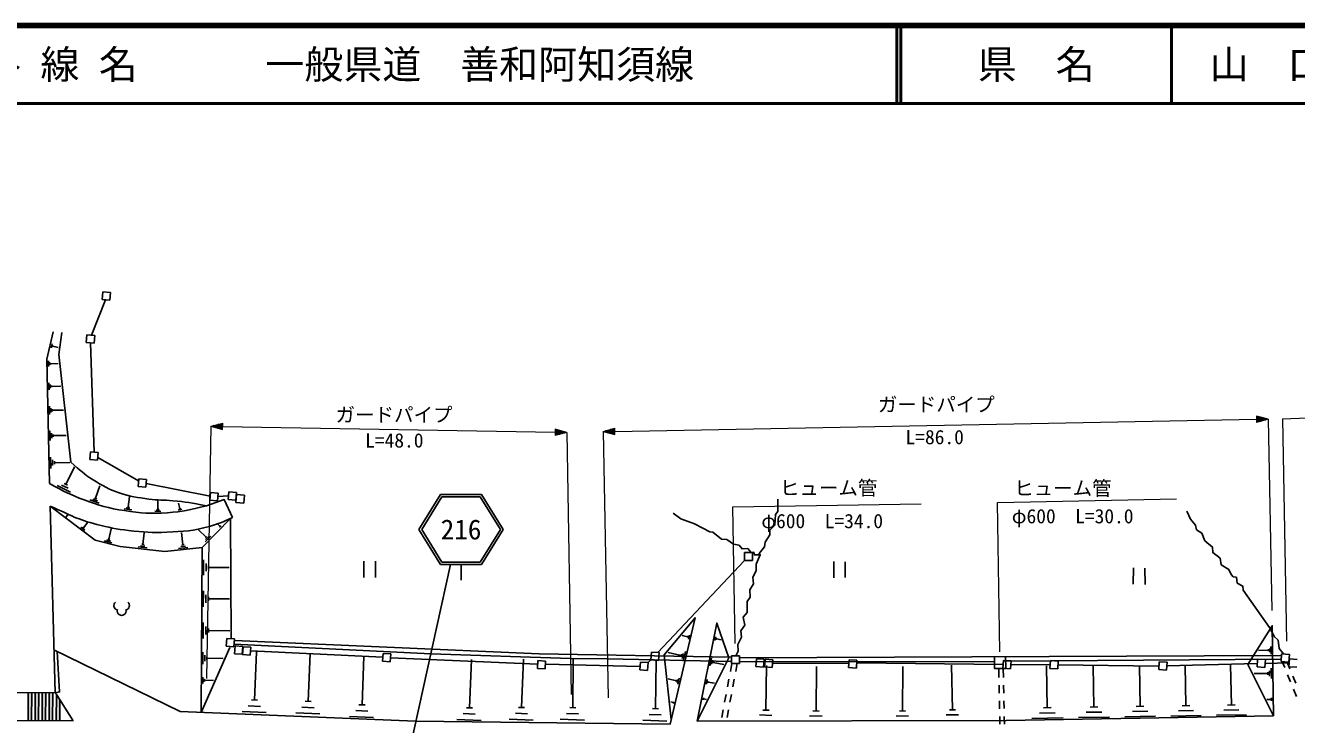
# Model space of a CAD drawing. Units: millimetres, scale not verified. Extents: x 40000 to 680000, y 20000 to 380000.
# Drawn here: x 185950 to 349038, y 290354 to 380000 of the extents above; entities that cross this region are included whole.
import ezdxf
from ezdxf.enums import TextEntityAlignment as Align

# ---------------------------------------------------------------- set-up
doc = ezdxf.new("R2010")
doc.units = ezdxf.units.MM
doc.header["$LTSCALE"] = 1000
for name, color, linetype, lineweight in [('M-BGD', 7, 'Continuous', 25), ('M-BMK-ROW', 30, 'Continuous', 25), ('M-STR-HTXT', 7, 'Continuous', 13), ('M-STR-STRC', 7, 'Continuous', 25), ('M-TTL', 2, 'Continuous', 140), ('M-TTL-LINE', 7, 'Continuous', 50)]:
    doc.layers.add(name, color=color, linetype=linetype, lineweight=lineweight)
doc.layers.add('M-TTL-TXT', color=7, linetype='Continuous')
doc.styles.add('ＭＳ ゴシック', font='')
doc.styles.get('ＭＳ ゴシック').set_extended_font_data('MS Gothic')

msp = doc.modelspace()

# ---------------------------------------------------------------- hatches: boundary and pattern name
at = {"layer": 'M-BGD'}
for points in [[(186744, 290859), (186768, 294440), (186318, 294443), (186294, 290862)], [(187644, 290852), (187668, 294434), (187218, 294437), (187194, 290855)], [(188544, 290846), (188568, 294427), (188118, 294430), (188094, 290849)], [(189444, 290840), (189468, 294421), (189018, 294424), (188994, 290843)], [(190344, 290834), (190362, 293557), (189917, 294276), (189894, 290837)]]:
    msp.add_hatch(color=256, dxfattribs=at).paths.add_polyline_path(points)

# ---------------------------------------------------------------- linework, layer by layer
for p, q in [((189253, 338656), (189370, 339165)), ((189367, 338764), (189425, 339018)), ((189466, 338808), (189495, 338935)), ((189481, 338871), (190159, 338715)), ((188930, 336246), (188915, 336988)), ((189050, 336434), (189042, 336805)), ((189171, 336529), (189168, 336715)), ((189169, 336622), (190158, 336642)), ((188989, 333264), (188971, 334166)), ((189135, 333493), (189126, 333944)), ((189283, 333608), (189279, 333834)), ((189281, 333721), (190484, 333745)), ((189053, 330107), (189031, 331179)), ((189226, 330379), (189215, 330915)), ((189402, 330516), (189397, 330784)), ((189399, 330650), (190829, 330679)), ((189120, 326765), (189095, 328017)), ((189322, 327082), (189310, 327708)), ((189528, 327243), (189522, 327556)), ((189525, 327399), (191195, 327433)), ((189191, 323183), (189162, 324655)), ((189429, 323556), (189415, 324292)), ((189671, 323745), (189664, 324113)), ((189667, 323929), (191630, 323969)), ((191144, 321143), (192240, 323402)), ((191717, 320166), (190022, 320989)), ((191430, 320655), (190583, 321066)), ((191355, 321040), (190932, 321245)), ((194951, 319366), (195509, 320966)), ((195411, 318756), (194211, 319175)), ((195181, 319061), (194581, 319270)), ((195101, 319313), (194801, 319418)), ((199364, 318092), (198891, 318146)), ((199264, 318264), (199027, 318291)), ((199146, 318277), (199290, 319541)), ((202947, 317965), (202959, 319028)), ((205743, 318075), (205609, 318722)), ((205804, 318087), (205682, 318062)), ((191292, 316989), (191151, 317096)), ((191222, 317042), (191400, 317277)), ((199583, 317907), (198635, 318015)), ((203342, 317694), (202545, 317703)), ((203144, 317829), (202746, 317834)), ((203046, 317963), (202847, 317966)), ((206019, 317963), (205534, 317863)), ((205881, 318019), (205638, 317969)), ((208610, 313073), (212244, 316763)), ((212326, 301368), (212244, 316763)), ((193556, 315269), (193061, 315644)), ((193495, 315445), (193248, 315633)), ((193496, 315574), (193372, 315668)), ((193434, 315621), (193935, 316281)), ((196635, 314124), (196965, 315466)), ((201028, 313448), (201201, 314952)), ((206153, 313404), (205977, 314995)), ((209130, 314375), (208154, 315336)), ((210957, 315741), (210654, 316040)), ((211047, 315833), (210867, 315650)), ((197055, 313665), (196049, 313913)), ((196845, 313895), (196342, 314018)), ((196760, 314093), (196509, 314155)), ((201549, 313007), (200421, 313137)), ((201289, 313227), (200724, 313292)), ((201169, 313432), (200887, 313464)), ((206473, 313238), (205877, 313172)), ((206302, 313421), (206004, 313388)), ((209735, 314500), (209014, 313768)), ((209220, 314466), (209040, 314283)), ((209433, 314438), (209072, 314072)), ((206794, 313073), (205600, 312940)), ((208789, 309507), (208800, 311496)), ((209123, 310003), (209129, 310997)), ((209456, 310249), (209459, 310746)), ((209457, 310498), (212109, 310482)), ((229351, 311284), (229351, 309194)), ((230866, 311307), (230866, 309206)), ((289661, 311262), (289661, 309184)), ((291117, 311239), (291105, 309207)), ((328103, 310453), (328068, 308340)), ((329571, 310418), (329594, 308328)), ((208765, 305460), (208777, 307488)), ((209106, 305965), (209112, 306979)), ((209445, 306216), (209448, 306723)), ((209447, 306470), (212151, 306454)), ((208741, 301372), (208753, 303440)), ((209088, 301887), (209094, 302921)), ((209435, 302144), (209438, 302660)), ((209436, 302402), (212193, 302386)), ((270901, 301611), (270210, 301774)), ((271018, 301721), (270957, 301461)), ((271135, 301830), (271013, 301312)), ((211779, 301406), (211709, 300408)), ((211709, 300408), (212707, 300339)), ((212777, 301336), (211779, 301406)), ((212707, 300339), (212777, 301336)), ((270916, 301676), (270886, 301547)), ((274414, 301138), (274503, 301588)), ((274511, 301236), (274556, 301461)), ((274598, 301277), (274620, 301390)), ((274609, 301333), (275209, 301214)), ((345593, 300125), (345599, 299638)), ((345752, 300371), (345764, 299396)), ((208721, 298080), (208731, 299631)), ((208982, 298466), (208987, 299241)), ((209242, 298658), (209244, 299046)), ((209243, 298852), (211311, 298840)), ((215355, 293495), (215607, 299694)), ((222237, 293324), (222489, 299523)), ((229134, 292882), (229386, 299081)), ((242916, 292505), (243168, 298704)), ((249612, 292547), (249864, 298746)), ((256186, 292516), (256239, 298720)), ((266774, 292386), (266886, 298531)), ((270077, 299204), (268410, 299596)), ((270114, 299360), (270040, 299047)), ((270359, 299467), (270212, 298842)), ((270641, 299731), (270347, 298480)), ((273769, 297895), (273969, 298899)), ((273987, 298113), (274086, 298615)), ((274179, 298205), (274229, 298456)), ((277556, 299166), (276556, 299166)), ((276556, 299166), (276556, 298166)), ((347099, 299212), (277556, 298925)), ((277556, 298166), (277556, 299166)), ((311715, 298489), (347067, 298747)), ((345433, 299880), (344134, 299864)), ((345432, 300001), (345435, 299758)), ((347114, 299420), (347044, 298422)), ((348111, 299350), (347114, 299420)), ((348041, 298352), (348111, 299350)), ((274204, 298331), (275543, 298064)), ((276396, 297162), (276585, 298166)), ((276556, 298166), (277556, 298166)), ((277264, 298166), (277074, 297158)), ((277556, 298409), (310294, 298434)), ((280959, 292197), (281022, 297911)), ((287386, 292078), (287449, 297792)), ((298473, 292091), (298536, 297805)), ((304894, 292243), (304761, 297956)), ((310854, 296385), (310828, 297573)), ((311408, 297549), (311433, 296392)), ((317059, 292513), (316965, 297874)), ((323032, 292602), (322940, 297899)), ((328958, 292690), (328867, 297924)), ((334838, 292777), (334747, 297950)), ((340671, 292864), (340581, 297974)), ((345353, 296904), (343586, 296882)), ((345351, 297069), (345355, 296738)), ((345570, 297238), (345578, 296575)), ((345787, 297572), (345803, 296247)), ((347044, 298422), (348041, 298352)), ((347510, 297675), (347209, 298411)), ((347819, 298368), (348173, 297503)), ((208707, 295621), (208712, 296444)), ((208845, 295825), (208848, 296237)), ((208983, 295928), (208984, 296133)), ((208984, 296030), (210081, 296024)), ((269480, 295970), (268432, 296216)), ((269503, 296068), (269457, 295872)), ((269657, 296136), (269564, 295743)), ((269834, 296301), (269649, 295516)), ((273303, 295549), (273421, 296140)), ((273431, 295677), (273490, 295972)), ((273544, 295731), (273574, 295879)), ((273559, 295805), (274347, 295648)), ((276027, 295196), (276212, 296179)), ((276889, 296175), (276704, 295192)), ((310898, 294386), (310876, 295386)), ((311455, 295392), (311477, 294393)), ((348267, 295823), (347889, 296749)), ((348551, 296577), (348929, 295651)), ((189828, 294419), (183618, 294461)), ((186294, 290862), (186318, 294443)), ((186744, 290859), (186768, 294440)), ((187194, 290855), (187218, 294437)), ((187644, 290852), (187668, 294434)), ((188094, 290849), (188118, 294430)), ((188544, 290846), (188568, 294427)), ((188994, 290843), (189018, 294424)), ((189444, 290840), (189468, 294421)), ((189828, 294419), (192055, 290822)), ((189894, 290837), (189917, 294276)), ((272902, 293529), (272949, 293765)), ((272925, 293647), (273318, 293569)), ((275658, 293231), (275842, 294213)), ((276518, 294210), (276333, 293227)), ((345713, 293583), (345224, 293577)), ((345713, 293629), (345714, 293537)), ((345773, 293675), (345776, 293492)), ((345834, 293768), (345838, 293401)), ((349024, 293972), (348646, 294898)), ((190344, 290834), (190362, 293557)), ((216842, 291882), (213742, 292008)), ((216098, 292688), (214548, 292751)), ((215742, 293479), (214967, 293511)), ((222980, 292517), (221431, 292580)), ((222624, 293308), (221850, 293339)), ((229878, 292075), (228328, 292138)), ((229522, 292866), (228747, 292897)), ((243304, 292489), (242529, 292520)), ((250000, 292531), (249225, 292562)), ((256573, 292500), (255798, 292531)), ((267158, 292370), (266390, 292402)), ((269099, 293176), (268745, 293259)), ((269124, 293282), (269074, 293070)), ((275288, 291265), (275473, 292248)), ((276148, 292244), (275963, 291262)), ((281355, 292181), (280562, 292213)), ((287783, 292062), (286990, 292094)), ((298869, 292075), (298076, 292107)), ((305291, 292240), (304497, 292245)), ((310942, 292386), (310920, 293386)), ((311499, 293393), (311521, 292393)), ((317562, 292522), (316557, 292504)), ((324037, 291957), (322051, 291922)), ((323529, 292610), (322536, 292593)), ((329951, 292053), (327988, 292018)), ((329449, 292698), (328468, 292681)), ((335819, 292147), (333879, 292114)), ((335323, 292786), (334353, 292769)), ((341640, 292242), (339724, 292208)), ((341150, 292872), (340191, 292855)), ((192055, 290822), (182331, 290889)), ((223724, 291711), (220624, 291837)), ((230621, 291269), (227521, 291395)), ((244403, 290892), (241303, 291018)), ((243660, 291698), (242110, 291761)), ((251099, 290934), (247999, 291060)), ((250356, 291740), (248806, 291803)), ((257673, 290903), (254573, 291029)), ((256929, 291709), (255379, 291772)), ((268247, 290789), (265176, 290913)), ((267510, 291587), (265975, 291650)), ((272151, 290778), (311783, 290880)), ((281726, 291530), (280140, 291595)), ((288153, 291411), (286567, 291476)), ((299240, 291424), (297654, 291488)), ((305683, 291603), (304096, 291613)), ((310985, 290387), (310964, 291387)), ((311543, 291393), (311565, 290394)), ((319093, 291208), (315072, 291137)), ((318076, 291860), (316066, 291825)), ((325042, 291312), (321069, 291242)), ((330944, 291415), (327018, 291347)), ((336800, 291518), (332921, 291450)), ((342609, 291620), (338776, 291553))]:
    msp.add_line(p, q, dxfattribs=at)
for points in [[(189030, 321248), (188711, 337197), (189522, 340713)], [(191781, 324011), (190229, 337794), (190634, 340634)], [(189144, 318370), (189778, 294435), (190324, 294543), (190034, 299731)], [(189144, 318370), (194913, 313986), (198096, 313203), (203828, 312543), (208610, 313073), (208485, 291911), (212182, 300239)], [(209172, 318412), (211466, 319212), (212512, 316886)], [(277105, 299166), (277393, 299765), (277339, 300630), (277808, 301550), (277718, 302361), (278241, 303119), (278024, 304110), (278529, 304742), (278565, 306148), (278926, 306707), (278872, 307627), (279359, 308384), (279269, 309268), (279683, 310061), (279683, 310927), (280224, 312099), (280080, 312279), (280783, 313145), (280838, 313758), (281469, 314677), (281469, 315290), (282118, 315922), (282190, 317274), (282478, 317653), (282497, 319276)], [(269071, 317472), (270027, 316715), (271794, 316084), (273778, 315074), (274157, 315020), (275257, 314118), (275924, 314100), (276803, 313470), (277511, 313361), (277889, 312874), (278629, 312928), (279043, 312407), (279422, 312459), (279476, 312099), (280224, 312099)], [(334937, 317722), (335424, 316712), (336091, 315919), (336200, 315342), (336903, 314891), (337282, 313917), (338233, 313115), (338287, 312411), (339234, 311681), (339369, 310843), (340343, 310220), (340667, 309598), (340911, 309301), (341316, 309247), (341424, 308489), (342128, 308111), (342182, 307570), (345581, 302794), (346206, 301616), (346663, 301183), (346807, 300101), (347369, 299402)], [(189605, 299941), (205804, 292020), (235988, 290793), (268650, 290394), (271864, 304056), (267919, 299283), (268793, 291003)], [(311783, 290880), (346062, 291480), (345920, 303025), (342802, 298058), (346062, 291480)], [(212730, 300669), (237971, 299417), (255891, 298836), (260665, 298779), (276556, 298427)], [(276556, 298988), (251871, 299426), (212762, 301128)], [(310301, 299060), (310285, 297531), (311720, 297552), (311711, 299066)]]:
    msp.add_lwpolyline(points, dxfattribs=at)
msp.add_lwpolyline([(272151, 290778), (274654, 303373), (276179, 298912)], close=True, dxfattribs=at)
for centre, radius, start, end in [((197873, 305617), 576, 130.601, 257.4715), ((198298, 304921), 566, 166.3145, 13.6855), ((198723, 305617), 576, 282.5301, 49.3974)]:
    msp.add_arc(centre, radius, start, end, dxfattribs=at)
for points, knots in [([(191781, 324011), (193004, 322887), (193425, 322505), (194621, 321739), (195856, 320947), (196599, 320546), (197988, 320076), (199431, 319587), (200292, 319461), (201802, 319264), (202995, 319109), (203679, 319178), (204877, 319061), (206566, 318897), (207141, 318775), (209172, 318412)], [0, 0, 0, 0, 1, 1, 1, 2, 2, 2, 3, 3, 3, 4, 4, 4, 5, 5, 5, 5]), ([(189030, 321248), (191020, 320171), (191672, 319833), (193466, 319165), (195433, 318433), (196585, 318108), (198659, 317785), (200797, 317453), (202033, 317356), (204191, 317515), (206162, 317660), (206939, 317841), (209172, 318412)], [0, 0, 0, 0, 1, 1, 1, 2, 2, 2, 3, 3, 3, 4, 4, 4, 4]), ([(189144, 318370), (191826, 317129), (192687, 316652), (195111, 316025), (196684, 315619), (197581, 315420), (199195, 315241), (201100, 315029), (202183, 314920), (204096, 315024), (206241, 315141), (207488, 315152), (209546, 315768), (210732, 316123), (211201, 316282), (212512, 316886)], [0, 0, 0, 0, 1, 1, 1, 2, 2, 2, 3, 3, 3, 4, 4, 4, 5, 5, 5, 5])]:
    msp.add_open_spline(points, degree=3, knots=knots, dxfattribs=at)
at = {"layer": 'M-BMK-ROW'}
for p, q in [((195889, 345859), (195802, 344863)), ((196886, 345772), (195889, 345859)), ((196798, 344776), (196886, 345772)), ((196208, 344828), (194432, 340275)), ((195802, 344863), (196798, 344776)), ((193849, 340326), (193762, 339330)), ((193762, 339330), (194758, 339243)), ((194845, 340239), (193849, 340326)), ((194316, 339282), (194760, 325289)), ((194758, 339243), (194845, 340239)), ((194306, 325329), (194219, 324333)), ((195302, 325242), (194306, 325329)), ((195215, 324246), (195302, 325242)), ((195246, 324594), (200473, 321607)), ((194219, 324333), (195215, 324246)), ((200495, 321858), (200408, 320862)), ((201491, 321771), (200495, 321858)), ((201404, 320774), (201491, 321771)), ((200408, 320862), (201404, 320774)), ((201447, 321268), (209637, 319630)), ((209679, 320110), (209591, 319113)), ((210675, 320022), (209679, 320110)), ((210588, 319026), (210675, 320022)), ((210637, 319589), (211992, 319695)), ((212036, 320195), (211949, 319199)), ((213032, 320108), (212036, 320195)), ((212945, 319111), (213032, 320108)), ((213046, 319834), (212958, 318838)), ((214042, 319747), (213046, 319834)), ((213955, 318751), (214042, 319747)), ((209591, 319113), (210588, 319026)), ((211949, 319199), (212945, 319111)), ((212958, 318838), (213955, 318751)), ((279218, 312407), (278218, 312407)), ((278218, 312407), (278218, 311407)), ((279218, 311407), (279218, 312407)), ((267099, 299592), (278218, 311407)), ((278218, 311407), (279218, 311407)), ((212852, 300428), (212782, 299430)), ((213849, 300358), (212852, 300428)), ((213779, 299361), (213849, 300358)), ((213874, 300338), (213805, 299340)), ((214872, 300268), (213874, 300338)), ((214802, 299271), (214872, 300268)), ((212782, 299430), (213779, 299361)), ((213805, 299340), (214802, 299271)), ((214840, 299808), (231800, 298987)), ((231834, 299486), (231765, 298488)), ((231765, 298488), (232762, 298418)), ((232832, 299416), (231834, 299486)), ((232762, 298418), (232832, 299416)), ((232797, 298919), (251667, 298091)), ((251699, 298550), (251629, 297553)), ((252696, 298481), (251699, 298550)), ((252627, 297483), (252696, 298481)), ((265843, 298301), (266197, 298653)), ((266266, 299650), (266197, 298653)), ((266197, 298653), (267194, 298583)), ((267264, 299580), (266266, 299650)), ((267194, 298583), (267264, 299580)), ((279727, 298800), (279657, 297802)), ((280725, 298730), (279727, 298800)), ((280655, 297732), (280725, 298730)), ((280843, 298741), (280773, 297743)), ((281840, 298671), (280843, 298741)), ((281770, 297674), (281840, 298671)), ((291641, 298673), (291571, 297675)), ((292638, 298603), (291641, 298673)), ((292568, 297605), (292638, 298603)), ((311421, 298576), (311351, 297578)), ((312419, 298506), (311421, 298576)), ((312349, 297508), (312419, 298506)), ((317460, 298550), (317390, 297553)), ((318458, 298480), (317460, 298550)), ((318388, 297483), (318458, 298480)), ((344036, 298748), (343966, 297750)), ((345033, 298678), (344036, 298748)), ((344964, 297680), (345033, 298678)), ((348135, 298774), (348065, 297776)), ((349133, 298704), (348135, 298774)), ((251629, 297553), (252627, 297483)), ((252668, 298083), (264807, 297814)), ((264846, 298370), (264776, 297373)), ((264776, 297373), (265773, 297303)), ((265843, 298301), (264846, 298370)), ((265773, 297303), (265843, 298301)), ((279657, 297802), (280655, 297732)), ((280688, 298207), (280805, 298197)), ((280773, 297743), (281770, 297674)), ((281809, 298224), (291607, 298189)), ((291571, 297675), (292568, 297605)), ((292615, 298278), (311385, 298053)), ((311351, 297578), (312349, 297508)), ((312386, 298039), (317423, 298020)), ((317390, 297553), (318388, 297483)), ((318425, 298016), (331382, 297847)), ((331422, 298414), (331352, 297417)), ((331352, 297417), (332350, 297347)), ((332420, 298345), (331422, 298414)), ((332350, 297347), (332420, 298345)), ((332386, 297868), (343997, 298195)), ((343966, 297750), (344964, 297680)), ((345000, 298194), (348099, 298257)), ((348065, 297776), (349063, 297707))]:
    msp.add_line(p, q, dxfattribs=at)
at = {"layer": 'M-STR-HTXT'}
for p, q in [((261565, 327948), (343894, 329499)), ((345394, 329527), (343887, 329901)), ((343887, 329901), (343902, 329097)), ((344188, 329826), (343888, 329820)), ((343890, 329740), (344489, 329751)), ((344791, 329677), (343891, 329660)), ((343893, 329579), (345092, 329602)), ((345394, 329527), (343894, 329499)), ((343896, 329419), (345095, 329441)), ((345394, 329527), (343902, 329097)), ((345394, 329527), (345856, 304974)), ((347217, 329562), (370245, 330504)), ((347217, 329562), (347755, 301029)), ((209752, 328605), (209179, 296257)), ((209752, 328605), (211259, 328981)), ((209752, 328605), (211245, 328177)), ((209752, 328605), (211252, 328579)), ((211251, 328499), (210051, 328520)), ((211254, 328659), (210054, 328681)), ((210350, 328434), (211249, 328418)), ((210355, 328756), (211255, 328740)), ((211248, 328338), (210648, 328349)), ((211256, 328820), (210657, 328831)), ((210947, 328263), (211247, 328258)), ((210958, 328906), (211258, 328901)), ((211245, 328177), (211259, 328981)), ((211252, 328579), (253912, 327829)), ((253919, 328231), (253905, 327427)), ((255412, 327802), (253912, 327829)), ((253914, 327909), (255113, 327888)), ((254815, 327974), (253915, 327990)), ((253916, 328070), (254516, 328059)), ((254218, 328145), (253918, 328150)), ((255412, 327802), (253919, 328231)), ((260066, 327920), (261558, 328350)), ((260066, 327920), (261565, 327948)), ((260066, 327920), (260709, 293765)), ((260066, 327920), (261573, 327546)), ((261564, 328029), (260364, 328006)), ((261567, 327868), (260367, 327845)), ((260662, 328092), (261562, 328109)), ((261561, 328189), (260961, 328178)), ((261259, 328264), (261559, 328270)), ((261573, 327546), (261558, 328350)), ((344797, 329355), (343897, 329338)), ((343899, 329258), (344499, 329269)), ((344200, 329183), (343900, 329177)), ((255412, 327802), (253905, 327427)), ((254206, 327502), (253907, 327507)), ((253908, 327588), (254508, 327577)), ((254809, 327652), (253909, 327668)), ((253911, 327748), (255111, 327727)), ((255412, 327802), (255963, 294199)), ((260668, 327771), (261568, 327788)), ((261570, 327707), (260970, 327696)), ((261271, 327621), (261571, 327627))]:
    msp.add_line(p, q, dxfattribs=at)
for points in [[(277016, 300753), (276723, 318256), (300871, 318655)], [(310982, 299688), (310648, 318812), (333614, 319304)]]:
    msp.add_lwpolyline(points, dxfattribs=at)
at = {"layer": 'M-STR-STRC'}
for p, q in [((239205, 319871), (236441, 315371)), ((239205, 319871), (244477, 319871)), ((247241, 315371), (244477, 319871)), ((239373, 319571), (236793, 315371)), ((239373, 319571), (244309, 319571)), ((246889, 315371), (244309, 319571)), ((236441, 315371), (239205, 310871)), ((236793, 315371), (239373, 311171)), ((244309, 311171), (246889, 315371)), ((244477, 310871), (247241, 315371)), ((240489, 310871), (235238, 287011)), ((239205, 310871), (244477, 310871)), ((239373, 311171), (244309, 311171)), ((241841, 310871), (241841, 308871))]:
    msp.add_line(p, q, dxfattribs=at)
at = {"layer": 'M-TTL'}
msp.add_line((680000, 380000), (40000, 380000), dxfattribs=at)
at = {"layer": 'M-TTL-LINE'}
for p, q in [((297750, 380000), (297750, 370000)), ((298250, 380000), (298250, 370000)), ((333000, 380000), (333000, 370000)), ((40000, 370000), (680000, 370000))]:
    msp.add_line(p, q, dxfattribs=at)

# ---------------------------------------------------------------- texts
at = {"layer": 'M-STR-HTXT', "style": 'ＭＳ ゴシック'}
for s, p in [('ガードパイプ', (233242, 328611)), ('ガードパイプ', (302815, 329930)), ('L=86.0', (302612, 325751)), ('L=48.0', (233282, 325325)), ('ヒューム管', (289000, 319229)), ('ヒューム管', (319054, 319198)), ('φ600\u3000L=34.0', (288173, 314984)), ('φ600\u3000L=30.0', (320307, 315608))]:
    msp.add_text(s, height=1833, dxfattribs=at).set_placement(p, align=Align.BOTTOM_CENTER)
at = {"layer": 'M-STR-STRC', "style": 'ＭＳ ゴシック'}
msp.add_text('216', height=2566, dxfattribs=at).set_placement((241841, 315371), align=Align.MIDDLE_CENTER)
at = {"layer": 'M-TTL-TXT', "style": 'ＭＳ ゴシック'}
for s, p in [('路 線 名', (180380, 375000)), ('一般県道\u3000善和阿知須線', (216734, 375000))]:
    msp.add_text(s, height=3666, dxfattribs=at).set_placement(p, align=Align.MIDDLE_LEFT)
for s, p in [('県\u3000名', (315625, 375000)), ('山\u3000口\u3000県', (350375, 375000))]:
    msp.add_text(s, height=3666, dxfattribs=at).set_placement(p, align=Align.MIDDLE_CENTER)

doc.saveas('drawing.dxf')
